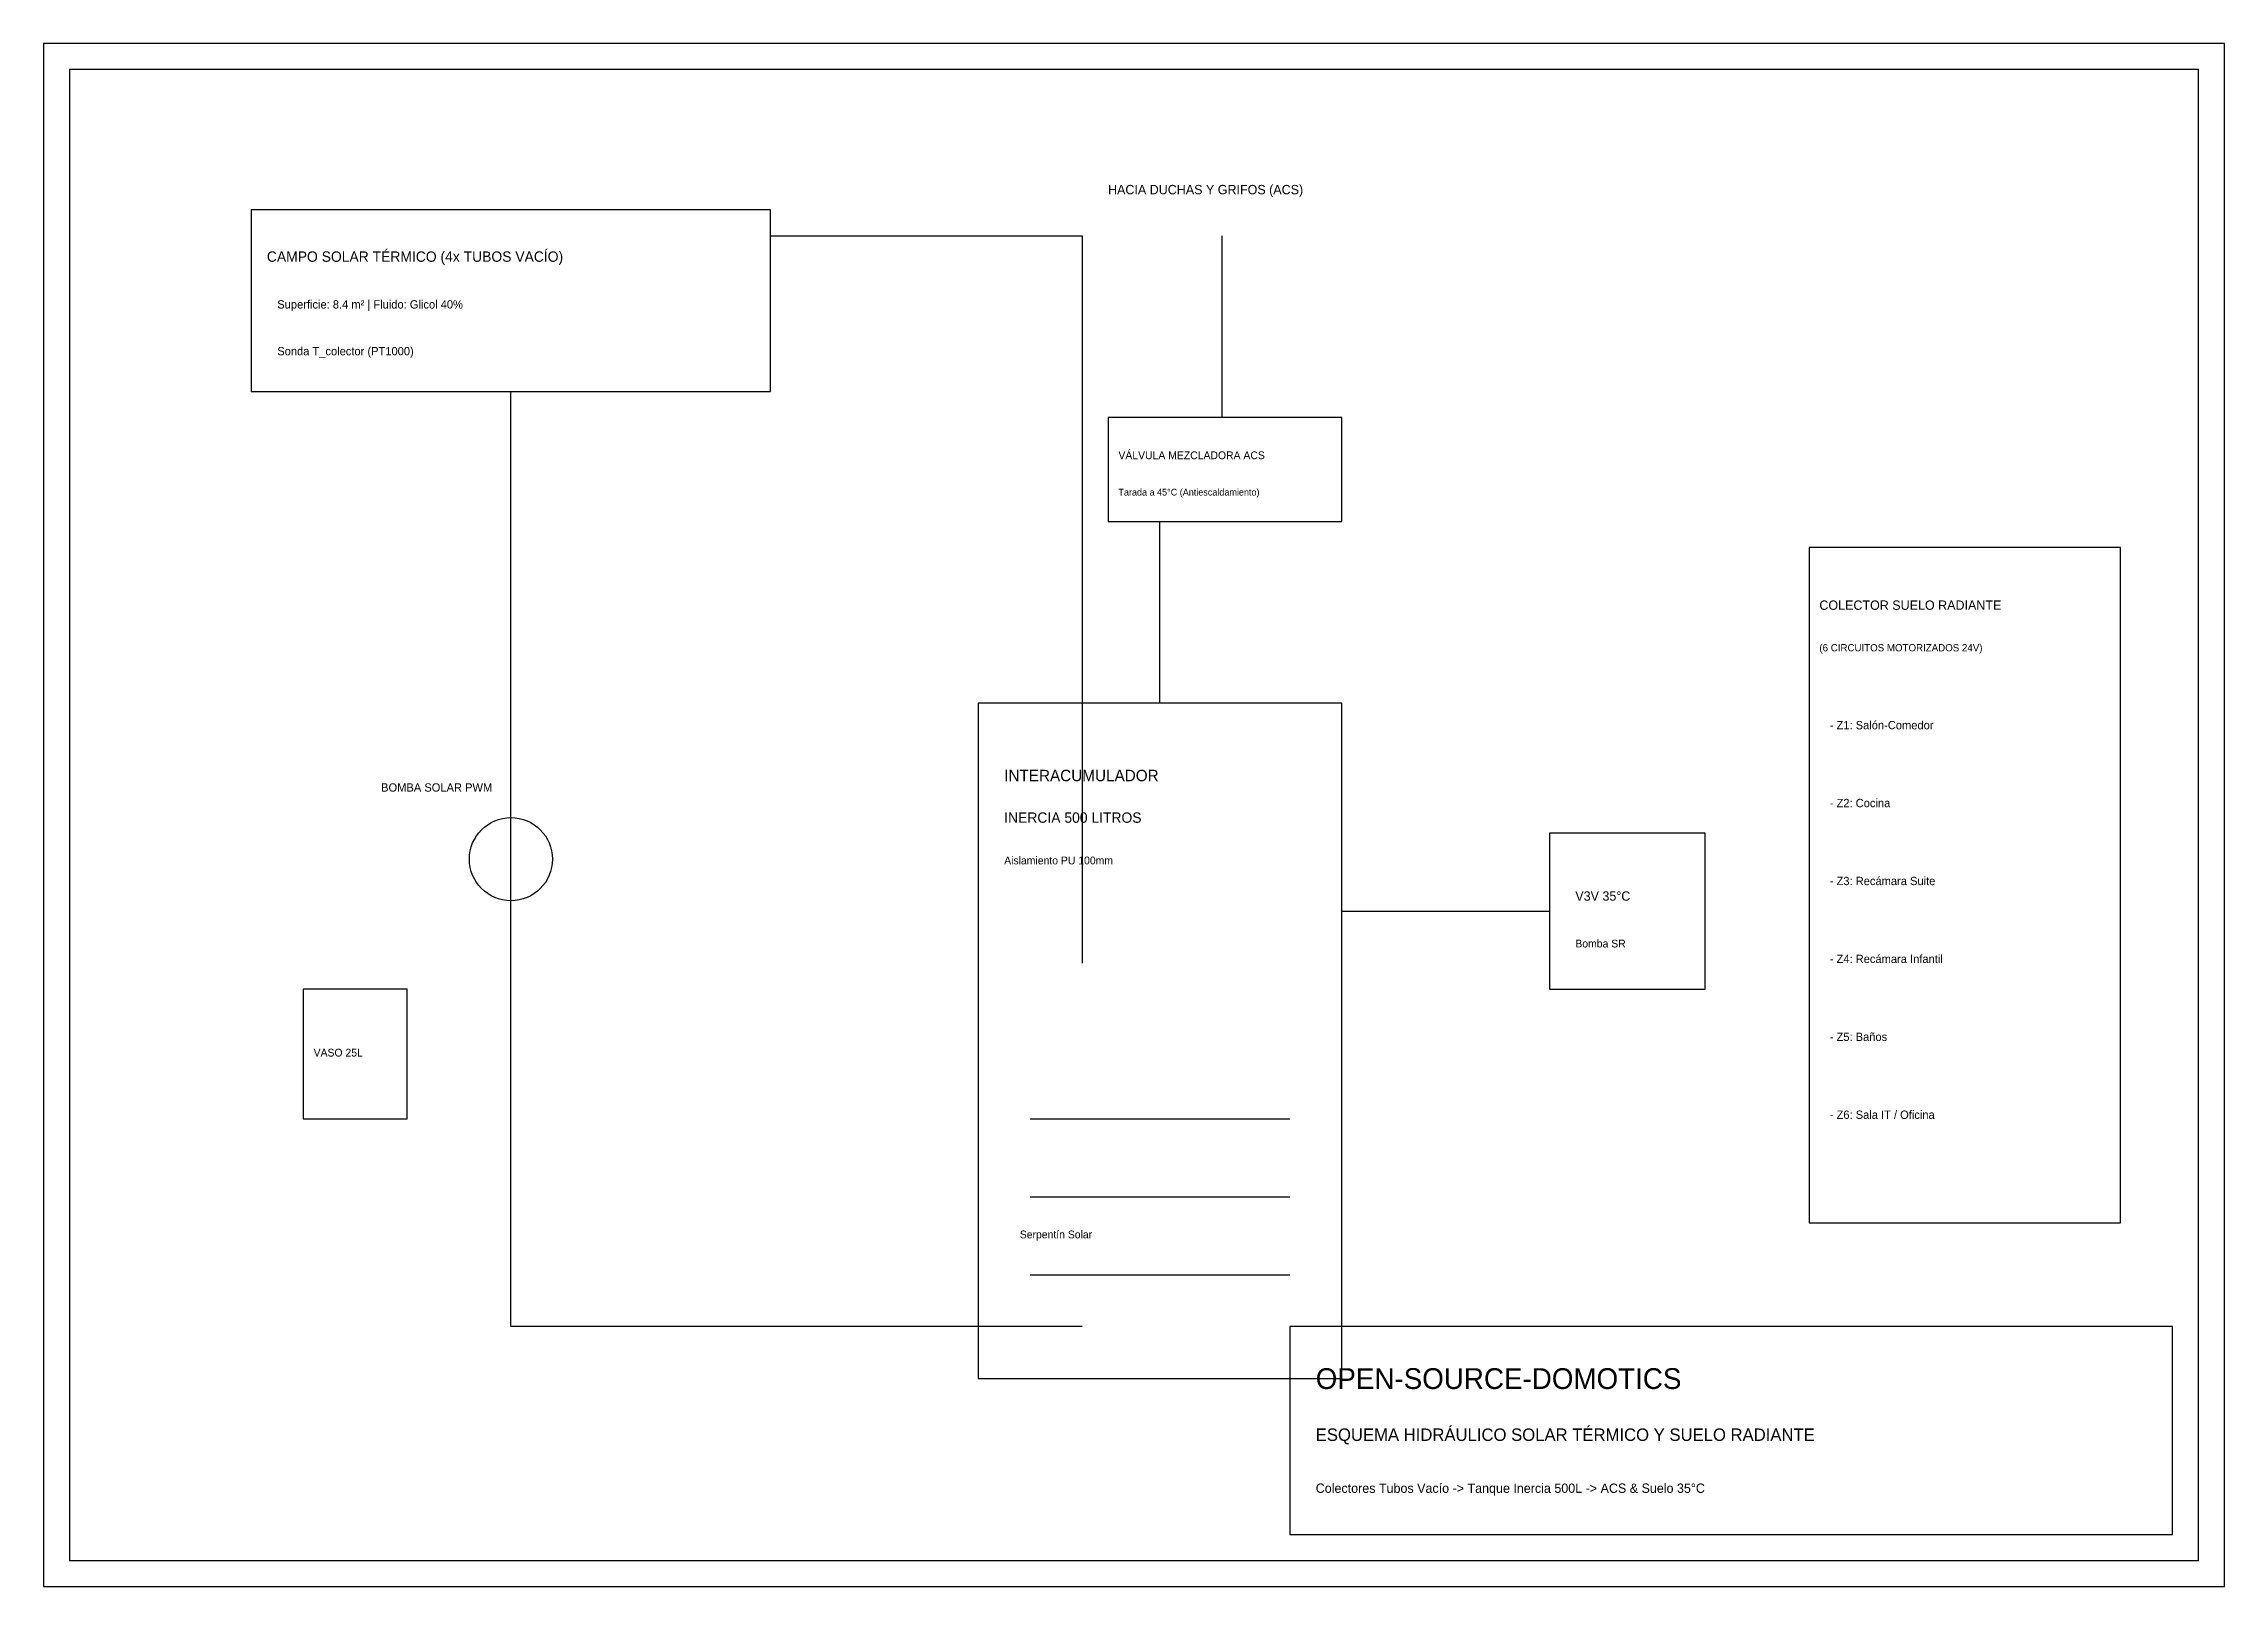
# Model space of a CAD drawing. Extents: x 0 to 420, y 0 to 297.
import ezdxf

# ---------------------------------------------------------------- set-up
doc = ezdxf.new("R2010")
doc.units = 0
for name, color, linetype in [('INTERACUMULADOR_500L', 4, 'CONTINUOUS'), ('MARCO_ROTULO', 7, 'CONTINUOUS'), ('PISO_RADIANTE_CIRCUITO', 2, 'CONTINUOUS'), ('TEXTO_ROTULOS', 7, 'CONTINUOUS'), ('TUBERIA_RETORNO_FRIO', 5, 'CONTINUOUS'), ('TUBERIA_SOLAR_CALOR', 1, 'CONTINUOUS'), ('VALVULAS_Y_SENSORES', 3, 'CONTINUOUS')]:
    doc.layers.add(name, color=color, linetype=linetype)

msp = doc.modelspace()

# ---------------------------------------------------------------- linework, layer by layer
at = {"layer": 'INTERACUMULADOR_500L'}
for p, q in [((250, 170), (180, 170)), ((180, 170), (180, 40)), ((250, 40), (250, 170)), ((180, 40), (250, 40))]:
    msp.add_line(p, q, dxfattribs=at)
at = {"layer": 'MARCO_ROTULO'}
for p, q in [((420, 297), (0, 297)), ((0, 297), (0, 0)), ((420, 0), (420, 297)), ((415, 292), (5, 292)), ((5, 292), (5, 5)), ((415, 5), (415, 292)), ((410, 50), (240, 50)), ((240, 50), (240, 10)), ((410, 10), (410, 50)), ((240, 10), (410, 10)), ((5, 5), (415, 5)), ((0, 0), (420, 0))]:
    msp.add_line(p, q, dxfattribs=at)
at = {"layer": 'PISO_RADIANTE_CIRCUITO'}
for p, q in [((400, 200), (340, 200)), ((340, 200), (340, 70)), ((400, 70), (400, 200)), ((250, 130), (290, 130)), ((340, 70), (400, 70))]:
    msp.add_line(p, q, dxfattribs=at)
at = {"layer": 'TUBERIA_RETORNO_FRIO'}
for p, q in [((90, 50), (90, 230)), ((200, 50), (90, 50))]:
    msp.add_line(p, q, dxfattribs=at)
at = {"layer": 'TUBERIA_SOLAR_CALOR'}
for p, q in [((140, 265), (40, 265)), ((40, 265), (40, 230)), ((140, 230), (140, 265)), ((140, 260), (200, 260)), ((200, 260), (200, 120)), ((227, 225), (227, 260)), ((40, 230), (140, 230)), ((215, 170), (215, 205)), ((190, 90), (240, 90)), ((190, 75), (240, 75)), ((190, 60), (240, 60))]:
    msp.add_line(p, q, dxfattribs=at)
at = {"layer": 'VALVULAS_Y_SENSORES'}
for p, q in [((250, 225), (205, 225)), ((205, 225), (205, 205)), ((250, 205), (250, 225)), ((205, 205), (250, 205)), ((320, 145), (290, 145)), ((290, 145), (290, 115)), ((320, 115), (320, 145)), ((70, 115), (50, 115)), ((50, 115), (50, 90)), ((70, 90), (70, 115)), ((290, 115), (320, 115)), ((50, 90), (70, 90))]:
    msp.add_line(p, q, dxfattribs=at)
msp.add_circle((90, 140), 8, dxfattribs=at)

# ---------------------------------------------------------------- texts
at = {"layer": 'TEXTO_ROTULOS'}
for s, height, p in [('HACIA DUCHAS Y GRIFOS (ACS)', 1.8, (205, 268)), ('CAMPO SOLAR TÉRMICO (4x TUBOS VACÍO)', 2, (43, 255)), ('Superficie: 8.4 m² | Fluido: Glicol 40%', 1.6, (45, 246)), ('Sonda T_colector (PT1000)', 1.6, (45, 237)), ('VÁLVULA MEZCLADORA ACS', 1.5, (207, 217)), ('Tarada a 45°C (Antiescaldamiento)', 1.3, (207, 210)), ('COLECTOR SUELO RADIANTE', 1.8, (342, 188)), ('(6 CIRCUITOS MOTORIZADOS 24V)', 1.4, (342, 180)), ('- Z1: Salón-Comedor', 1.6, (344, 165)), ('INTERACUMULADOR', 2.2, (185, 155)), ('BOMBA SOLAR PWM', 1.6, (65, 153)), ('- Z2: Cocina', 1.6, (344, 150)), ('INERCIA 500 LITROS', 2, (185, 147)), ('Aislamiento PU 100mm', 1.5, (185, 139)), ('- Z3: Recámara Suite', 1.6, (344, 135)), ('V3V 35°C', 1.8, (295, 132)), ('Bomba SR', 1.5, (295, 123)), ('- Z4: Recámara Infantil', 1.6, (344, 120)), ('- Z5: Baños', 1.6, (344, 105)), ('VASO 25L', 1.5, (52, 102)), ('- Z6: Sala IT / Oficina', 1.6, (344, 90)), ('Serpentín Solar', 1.5, (188, 67)), ('OPEN-SOURCE-DOMOTICS', 4, (245, 38)), ('ESQUEMA HIDRÁULICO SOLAR TÉRMICO Y SUELO RADIANTE', 2.4, (245, 28)), ('Colectores Tubos Vacío -> Tanque Inercia 500L -> ACS & Suelo 35°C', 1.8, (245, 18))]:
    msp.add_text(s, height=height, dxfattribs=at).set_placement(p)

doc.saveas('drawing.dxf')
